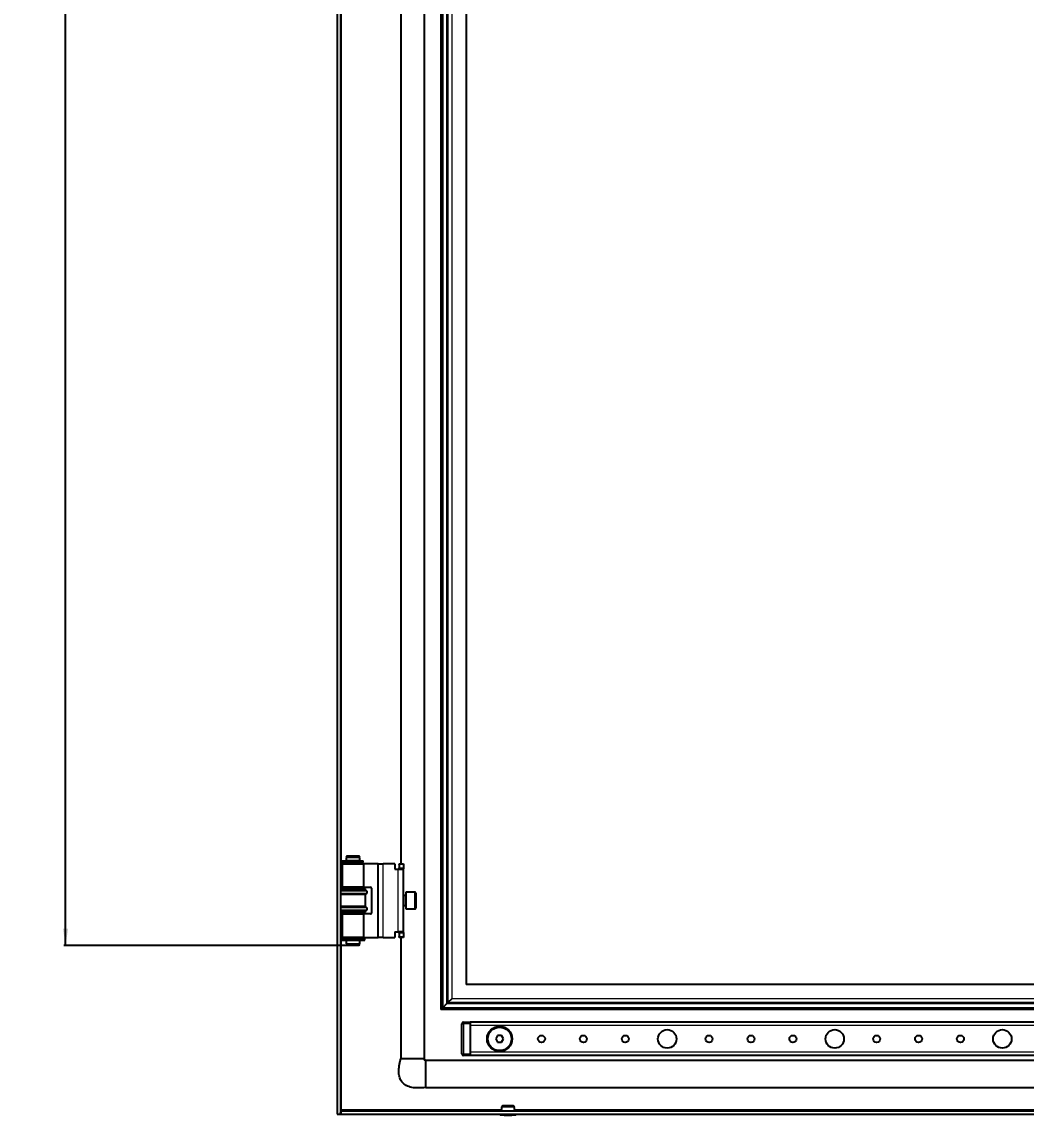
# Model space of a CAD drawing. Header units: millimetres. Extents: x -683 to 1834, y -1447 to 974.
# Drawn here: x 642 to 1241, y -1181 to -529 of the extents above; entities that cross this region are included whole.
import ezdxf

# ---------------------------------------------------------------- set-up
doc = ezdxf.new("R2010")
doc.units = ezdxf.units.MM
doc.layers.add('FORMAT', color=7, linetype='Continuous')
doc.styles.add('SLDTEXTSTYLE0', font='TXT', dxfattribs={"width": 0.75})
doc.dimstyles.new('SLDDIMSTYLE0', dxfattribs={"dimtxt": 20, "dimasz": 10, "dimexe": 0, "dimexo": 0.0625, "dimgap": 5, "dimtad": 2, "dimdec": 1, "dimrnd": 1e-09, "dimzin": 12, "dimdsep": 46, "dimtxsty": 'SLDTEXTSTYLE0', "dimsah": 1, "dimcen": 0.09, "dimadec": 0, "dimazin": 3, "dimtfac": 1, "dimtofl": 0, "dimtmove": 0, "dimatfit": 3, "dimfxl": 0, "dimfrac": 2, "dimtolj": 1, "dimtzin": 12, "dimarcsym": 0})

# ---------------------------------------------------------------- blocks, each defined once
blk = doc.blocks.new('_D_6')
at = {"layer": 'FORMAT'}
for p, q in [((835.82, 673.72), (666.75, 673.72)), ((667.75, -1079.78), (667.75, 673.72)), ((835.82, -1079.78), (666.75, -1079.78))]:
    blk.add_line(p, q, dxfattribs=at)
for points in [[(667.75, 673.72), (666.21, 663.72), (669.29, 663.72)], [(667.75, -1079.78), (669.29, -1069.78), (666.21, -1069.78)]]:
    blk.add_solid(points, dxfattribs=at)
at = {"layer": 'FORMAT', "insert": (641.97, -243.67), "char_height": 20, "attachment_point": 1, "rotation": 90, "style": 'SLDTEXTSTYLE0'}
blk.add_mtext('1753,5', dxfattribs=at)

msp = doc.modelspace()

# ---------------------------------------------------------------- linework, layer by layer
at = {"color": 7, "linetype": 'Continuous', "lineweight": 25}
for p, q in [((829.76, 774.47), (829.76, -1180.53)), ((831.76, 774.47), (831.76, -1180.53)), ((881.76, 741.47), (881.76, -1147.53)), ((891.76, 711.97), (891.76, -1118.03)), ((906.76, 696.97), (906.76, -1103.03)), ((867.76, -500.03), (867.76, -1031.03)), ((832.11, -1029.33), (832.11, -1030.23)), ((832.11, -1029.33), (844.99, -1029.33)), ((832.11, -1030.23), (844.99, -1030.23)), ((835.83, -1026.28), (835.26, -1027.28)), ((835.26, -1027.28), (835.26, -1029.28)), ((843.26, -1027.28), (835.26, -1027.28)), ((840.01, -1029.28), (835.26, -1029.28)), ((835.26, -1030.28), (835.26, -1031.03)), ((840.01, -1030.28), (835.26, -1030.28)), ((835.76, -1029.28), (835.76, -1029.33)), ((835.76, -1030.23), (835.76, -1030.28)), ((835.83, -1026.28), (842.68, -1026.28)), ((843.26, -1029.28), (840.01, -1029.28)), ((843.26, -1030.28), (840.01, -1030.28)), ((843.26, -1027.28), (842.68, -1026.28)), ((842.76, -1029.33), (842.76, -1029.28)), ((842.76, -1030.28), (842.76, -1030.23)), ((843.26, -1029.28), (843.26, -1027.28)), ((843.26, -1031.03), (843.26, -1030.28)), ((844.99, -1029.33), (845.08, -1029.33)), ((844.99, -1030.23), (845.08, -1030.23)), ((845.08, -1030.23), (845.08, -1029.33)), ((845.08, -1029.33), (845.29, -1029.33)), ((845.08, -1030.23), (845.29, -1030.23)), ((845.29, -1030.23), (845.29, -1029.33)), ((832.81, -1031.03), (832.81, -1045.03)), ((832.81, -1031.03), (845.71, -1031.03)), ((845.71, -1045.03), (845.71, -1031.03)), ((853.81, -1031.03), (845.71, -1031.03)), ((854.31, -1031.03), (853.81, -1031.03)), ((854.31, -1031.03), (857.31, -1031.03)), ((854.31, -1075.03), (854.31, -1031.03)), ((864.31, -1031.03), (857.31, -1031.03)), ((864.31, -1031.03), (864.31, -1034.33)), ((864.31, -1034.33), (866.31, -1034.33)), ((866.31, -1034.33), (869.31, -1034.33)), ((866.81, -1031.03), (869.31, -1031.03)), ((866.81, -1031.53), (866.81, -1031.03)), ((866.81, -1031.53), (866.81, -1033.53)), ((866.81, -1034.03), (866.81, -1033.53)), ((869.31, -1034.03), (866.81, -1034.03)), ((866.81, -1034.03), (866.81, -1034.33)), ((869.31, -1031.03), (869.31, -1031.53)), ((869.31, -1031.53), (869.31, -1033.53)), ((869.31, -1033.53), (869.31, -1034.03)), ((869.31, -1034.33), (869.31, -1034.03)), ((869.31, -1071.73), (869.31, -1034.33)), ((831.76, -1046.03), (846.76, -1046.03)), ((846.76, -1046.63), (831.76, -1046.63)), ((846.76, -1049.43), (831.76, -1049.43)), ((845.71, -1045.03), (832.81, -1045.03)), ((835.26, -1045.03), (835.26, -1046.03)), ((843.26, -1046.03), (843.26, -1045.03)), ((845.71, -1045.03), (849.81, -1045.03)), ((846.76, -1046.63), (846.76, -1046.03)), ((847.46, -1047.32), (846.76, -1046.63)), ((846.76, -1049.43), (847.46, -1048.75)), ((846.76, -1056.63), (846.76, -1049.43)), ((850.31, -1045.53), (850.31, -1060.53)), ((870.56, -1050.03), (869.31, -1050.03)), ((876.21, -1048.03), (870.81, -1048.03)), ((870.81, -1048.03), (870.81, -1058.03)), ((876.81, -1048.63), (876.81, -1057.43)), ((846.76, -1056.63), (831.76, -1056.63)), ((847.46, -1057.32), (846.76, -1056.63)), ((869.31, -1056.03), (870.56, -1056.03)), ((846.76, -1059.43), (831.76, -1059.43)), ((831.76, -1060.03), (846.76, -1060.03)), ((832.81, -1061.03), (832.81, -1075.03)), ((832.81, -1061.03), (845.71, -1061.03)), ((835.26, -1060.03), (835.26, -1061.03)), ((843.26, -1061.03), (843.26, -1060.03)), ((845.71, -1075.03), (845.71, -1061.03)), ((849.81, -1061.03), (845.71, -1061.03)), ((846.76, -1059.43), (847.46, -1058.75)), ((846.76, -1060.03), (846.76, -1059.43)), ((870.81, -1058.03), (876.21, -1058.03)), ((832.11, -1075.83), (832.11, -1076.73)), ((832.11, -1075.83), (846.41, -1075.83)), ((845.71, -1075.03), (832.81, -1075.03)), ((835.26, -1075.03), (835.26, -1075.78)), ((840.01, -1075.78), (835.26, -1075.78)), ((835.76, -1075.78), (835.76, -1075.83)), ((843.26, -1075.78), (840.01, -1075.78)), ((842.76, -1075.83), (842.76, -1075.78)), ((843.26, -1075.78), (843.26, -1075.03)), ((845.71, -1075.03), (853.81, -1075.03)), ((846.41, -1076.73), (846.41, -1075.83)), ((853.81, -1075.03), (854.31, -1075.03)), ((857.31, -1075.03), (854.31, -1075.03)), ((857.31, -1075.03), (864.31, -1075.03)), ((864.31, -1071.73), (866.31, -1071.73)), ((864.31, -1071.73), (864.31, -1075.03)), ((869.31, -1071.73), (866.31, -1071.73)), ((866.81, -1071.73), (866.81, -1072.03)), ((866.81, -1072.03), (869.31, -1072.03)), ((866.81, -1072.53), (866.81, -1072.03)), ((866.81, -1072.53), (866.81, -1074.53)), ((866.81, -1075.03), (866.81, -1074.53)), ((869.31, -1075.03), (866.81, -1075.03)), ((867.76, -1075.03), (867.76, -1147.53)), ((869.31, -1072.03), (869.31, -1071.73)), ((869.31, -1072.03), (869.31, -1072.53)), ((869.31, -1072.53), (869.31, -1074.53)), ((869.31, -1074.53), (869.31, -1075.03)), ((832.11, -1076.73), (846.41, -1076.73)), ((835.26, -1076.78), (835.26, -1078.78)), ((840.01, -1076.78), (835.26, -1076.78)), ((835.26, -1078.78), (835.83, -1079.78)), ((835.26, -1078.78), (840.01, -1078.78)), ((835.76, -1076.73), (835.76, -1076.78)), ((839.9, -1079.78), (835.83, -1079.78)), ((842.68, -1079.78), (839.9, -1079.78)), ((843.26, -1076.78), (840.01, -1076.78)), ((840.01, -1078.78), (843.26, -1078.78)), ((842.68, -1079.78), (843.26, -1078.78)), ((842.76, -1076.78), (842.76, -1076.73)), ((843.26, -1078.78), (843.26, -1076.78)), ((1546.76, -1103.03), (906.76, -1103.03)), ((895.16, -1114.62), (892.86, -1116.93)), ((895.86, -1113.93), (895.16, -1114.62)), ((898.16, -1111.62), (895.86, -1113.93)), ((892.76, -1117.03), (891.76, -1118.03)), ((1495.51, -1118.03), (891.76, -1118.03)), ((904.26, -1144.53), (904.26, -1126.53)), ((905.26, -1125.53), (909.26, -1125.53)), ((1489.26, -1125.53), (909.26, -1125.53)), ((909.26, -1125.53), (909.26, -1126.53)), ((909.26, -1126.53), (909.26, -1144.53)), ((909.26, -1127.53), (909.26, -1143.53)), ((925.6, -1133.53), (924.45, -1135.53)), ((927.91, -1133.53), (925.6, -1133.53)), ((929.07, -1135.53), (927.91, -1133.53)), ((924.45, -1135.53), (925.6, -1137.53)), ((925.6, -1137.53), (927.91, -1137.53)), ((927.91, -1137.53), (929.07, -1135.53)), ((909.26, -1145.53), (905.26, -1145.53)), ((909.26, -1144.53), (909.26, -1145.53)), ((1489.26, -1145.53), (909.26, -1145.53)), ((1489.26, -1148.53), (882.76, -1148.53)), ((882.76, -1164.53), (1570.76, -1164.53)), ((829.76, -1180.53), (831.76, -1180.53)), ((832.06, -1178.53), (832.06, -1180.53)), ((832.06, -1178.53), (1621.46, -1178.53)), ((832.06, -1180.53), (1621.46, -1180.53)), ((832.16, -1178.53), (832.36, -1177.93)), ((928.17, -1175.92), (935.35, -1175.92)), ((934.86, -1175.53), (928.65, -1175.53))]:
    msp.add_line(p, q, dxfattribs=at)
at = {"color": 8, "linetype": 'Continuous', "lineweight": 18}
for p, q in [((892.76, 710.97), (892.76, -1117.03)), ((892.86, 710.87), (892.86, -1116.93)), ((895.16, 708.56), (895.16, -1114.62)), ((895.86, 707.87), (895.86, -1113.93)), ((898.16, 705.56), (898.16, -1111.62)), ((832.36, -1029.33), (832.36, -501.73)), ((832.36, -1046.03), (832.36, -1030.23)), ((844.99, -1029.33), (844.99, -1030.23)), ((853.81, -1031.03), (853.81, -1075.03)), ((857.31, -1075.03), (857.31, -1031.03)), ((866.31, -1071.73), (866.31, -1034.33)), ((869.31, -1031.53), (866.81, -1031.53)), ((866.81, -1033.53), (869.31, -1033.53)), ((847.46, -1047.32), (831.76, -1047.32)), ((847.46, -1048.75), (831.76, -1048.75)), ((870.56, -1050.44), (870.56, -1050.03)), ((876.21, -1058.03), (876.21, -1048.03)), ((870.56, -1056.03), (870.56, -1050.44)), ((847.46, -1057.32), (831.76, -1057.32)), ((847.46, -1058.75), (831.76, -1058.75)), ((832.36, -1075.83), (832.36, -1060.03)), ((869.31, -1072.53), (866.81, -1072.53)), ((866.81, -1074.53), (869.31, -1074.53)), ((832.36, -1177.93), (832.36, -1076.73)), ((1495.51, -1114.62), (895.16, -1114.62)), ((1495.51, -1113.93), (895.86, -1113.93)), ((1555.35, -1111.62), (898.16, -1111.62)), ((1495.51, -1117.03), (892.76, -1117.03)), ((1495.51, -1116.93), (892.86, -1116.93)), ((904.26, -1126.53), (905.26, -1126.53)), ((905.26, -1126.53), (905.26, -1125.53)), ((905.26, -1126.53), (905.26, -1144.53)), ((909.26, -1126.53), (905.26, -1126.53)), ((1489.26, -1127.53), (909.26, -1127.53)), ((904.26, -1144.53), (905.26, -1144.53)), ((905.26, -1144.53), (909.26, -1144.53)), ((905.26, -1145.53), (905.26, -1144.53)), ((1489.26, -1143.53), (909.26, -1143.53)), ((927.71, -1177.93), (832.36, -1177.93)), ((1517.71, -1177.93), (935.8, -1177.93)), ((926.9, -1180.66), (936.62, -1180.66)), ((927.01, -1180.78), (936.51, -1180.78))]:
    msp.add_line(p, q, dxfattribs=at)
at = {"color": 7, "linetype": 'Continuous', "lineweight": 25}
for centre, radius in [((926.76, -1135.53), 7.5), ((926.76, -1135.53), 7), ((951.76, -1135.53), 2.1), ((976.76, -1135.53), 2.1), ((1001.76, -1135.53), 2.1), ((1026.76, -1135.53), 5.5), ((1051.76, -1135.53), 2.1), ((1076.76, -1135.53), 2.1), ((1101.76, -1135.53), 2.1), ((1126.76, -1135.53), 5.5), ((1151.76, -1135.53), 2.1), ((1176.76, -1135.53), 2.1), ((1201.76, -1135.53), 2.1), ((1226.76, -1135.53), 5.5)]:
    msp.add_circle(centre, radius, dxfattribs=at)
for centre, radius, start, end in [((846.76, -1048.03), 1, 314.427, 45.573), ((849.81, -1045.53), 0.5, 0, 90), ((870.56, -1049.78), 0.25, 270, 0), ((876.21, -1048.63), 0.6, 360, 90), ((870.56, -1056.28), 0.25, 360, 90), ((846.76, -1058.03), 1, 314.427, 45.573), ((849.81, -1060.53), 0.5, 270, 0), ((876.21, -1057.43), 0.6, 270, 0), ((905.26, -1126.53), 1, 90, 180), ((905.26, -1144.53), 1, 180, 270), ((952.66, -1180.59), 25.77, 179.86102, 180.13898), ((933.88, -1178.27), 6.18, 157.63457, 182.46578), ((928.65, -1176.03), 0.5, 90, 166.61654), ((934.86, -1176.03), 0.5, 13.38346, 90), ((929.63, -1178.27), 6.18, 357.53422, 22.36543), ((910.85, -1180.59), 25.77, 359.86102, 0.13898), ((927.02, -1180.66), 0.126, 180, 263.97442), ((931.76, -1135.78), 45.25, 263.97442, 269.9984), ((931.76, -1135.78), 45.25, 270.0016, 276.02558), ((936.49, -1180.66), 0.126, 276.02558, 0)]:
    msp.add_arc(centre, radius, start, end, dxfattribs=at)
for points, knots in [([(882.76, -1164.53), (881.03, -1164.7), (877.89, -1165), (873.56, -1164.49), (870.13, -1163.06), (867.92, -1160.75), (866.83, -1157.98), (866.51, -1154.93), (866.81, -1151.37), (867.42, -1148.88), (867.76, -1147.53)], [0, 0, 0, 0, 0.176713, 0.320911, 0.440308, 0.54837, 0.6374, 0.738878, 0.858543, 1, 1, 1, 1]), ([(881.64, -1147.53), (881.61, -1147.53), (881.53, -1147.53), (881.07, -1147.53), (880.78, -1147.53)], [0, 0, 0, 0, 0.350861, 1, 1, 1, 1]), ([(882.76, -1148.69), (882.66, -1148.68), (882.52, -1148.66), (882.36, -1148.59), (882.28, -1148.54), (882.22, -1148.47), (882.18, -1148.4), (882.15, -1148.33), (882.09, -1148.15), (881.92, -1148.07), (881.77, -1147.84), (881.74, -1147.64), (881.72, -1147.53)], [0, 0, 0, 0, 0.146823, 0.202041, 0.247643, 0.28691, 0.323569, 0.360785, 0.40083, 0.628513, 0.79432, 1, 1, 1, 1]), ([(881.76, -1147.53), (881.91, -1147.76), (882.17, -1148.16), (882.58, -1148.42), (882.76, -1148.53)], [0, 0, 0, 0, 0.561561, 1, 1, 1, 1]), ([(882.76, -1164.53), (882.76, -1164.41), (882.76, -1164.17), (882.76, -1162.32), (882.76, -1159.68), (882.76, -1156.53), (882.76, -1153.38), (882.76, -1150.77), (882.76, -1149.14), (882.76, -1148.92), (882.76, -1148.85)], [0, 0, 0, 0, 0.1338561, 0.2677122, 0.4015683, 0.5354244, 0.6692805, 0.8031366, 0.9369927, 1, 1, 1, 1]), ([(831.76, -1180.53), (831.78, -1180.1), (831.82, -1179.54), (832.01, -1178.98), (832.06, -1178.85)], [0, 0, 0, 0, 0.773459, 1, 1, 1, 1]), ([(832.36, -1177.93), (832.31, -1178.09), (832.26, -1178.25), (832.16, -1178.47), (832.11, -1178.53), (832.06, -1178.53)], [0, 0, 0, 0, 0.5, 0.5, 1, 1, 1, 1])]:
    msp.add_open_spline(points, degree=3, knots=knots, dxfattribs=at)
for points in [[(868.73, -1147.53), (868.45, -1147.53), (867.89, -1147.53), (867.8, -1147.53), (867.76, -1147.53)], [(871.19, -1147.53), (870.7, -1147.53), (869.73, -1147.53), (869.07, -1147.53), (868.73, -1147.53)], [(874.76, -1147.53), (874.13, -1147.53), (872.87, -1147.53), (871.75, -1147.53), (871.19, -1147.53)], [(878.33, -1147.53), (877.76, -1147.53), (876.64, -1147.53), (875.38, -1147.53), (874.76, -1147.53)], [(880.78, -1147.53), (880.45, -1147.53), (879.78, -1147.53), (878.81, -1147.53), (878.33, -1147.53)]]:
    msp.add_open_spline(points, degree=3, dxfattribs=at)

# ---------------------------------------------------------------- dimensions: what is measured, and where the dimension line sits
at = {"layer": 'FORMAT'}
dim = msp.add_linear_dim(base=(667.75, 673.72), p1=(835.83, -1079.78), p2=(835.83, 673.72), angle=90, dimstyle='SLDDIMSTYLE0', dxfattribs=at)
dim.commit()
dim.dimension.update_dxf_attribs({"geometry": '_D_6', "text_midpoint": (667.75, -203.03), "dimtype": 160})

doc.saveas('drawing.dxf')
